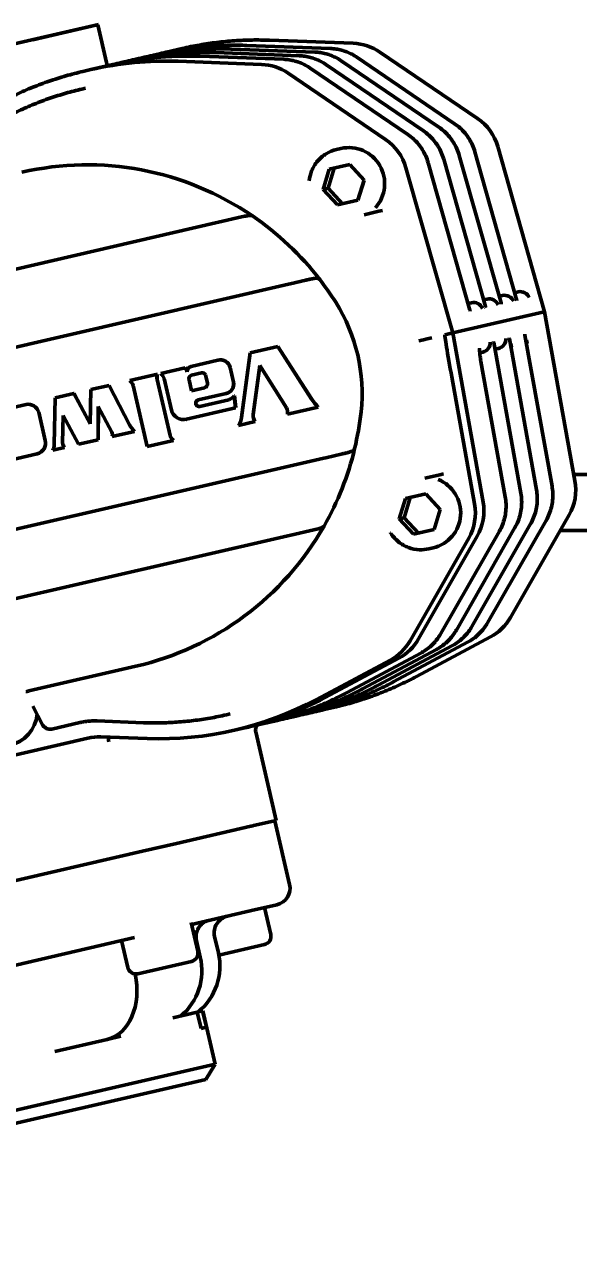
# Model space of a CAD drawing. Header units: inches. Extents: x 11 to 1621, y 11 to 1332.
# Drawn here: x 1267.43 to 1270.01, y 300.72 to 306.43 of the extents above; entities that cross this region are included whole.
import ezdxf

# ---------------------------------------------------------------- set-up
doc = ezdxf.new("R2010")
doc.units = ezdxf.units.IN
doc.header["$LTSCALE"] = 48
doc.header["$MEASUREMENT"] = 0
doc.layers.add('Dimension (ANSI)', color=7, linetype='Continuous', lineweight=25)
doc.layers.add('Visible (ANSI)', color=7, linetype='Continuous', lineweight=50)
doc.styles.add('Dimension Text', font='tahoma.ttf')
doc.dimstyles.new('ELC FT', dxfattribs={"dimscale": 48, "dimtxt": 0.12, "dimasz": 0.098425, "dimexe": 0.05, "dimexo": 0.1, "dimgap": 0.031496, "dimtad": 1, "dimdec": 5, "dimzin": 3, "dimdsep": 46, "dimlunit": 4, "dimtxsty": 'Dimension Text', "dimcen": 0.09, "dimdle": 0.5, "dimclrd": 5, "dimclre": 5, "dimclrt": 256, "dimadec": 1, "dimazin": 3, "dimtfac": 0.833333, "dimtofl": 0, "dimtmove": 0, "dimatfit": 3, "dimfxl": 0, "dimfrac": 2, "dimtolj": 1, "dimtzin": 0, "dimlwd": 25, "dimlwe": 25, "dimarcsym": 0})

# ---------------------------------------------------------------- blocks, each defined once
blk = doc.blocks.new('*D39')
at = {"layer": 'Defpoints', "color": 0, "linetype": 'Continuous', "transparency": 16777216}
for p in [(1445.072, 324.1902), (1247.197, 313.6302), (1445.072, 253.6927)]:
    blk.add_point(p, dxfattribs=at)
at = {"layer": 'Dimension (ANSI)', "color": 5, "linetype": 'Continuous', "lineweight": 25, "transparency": 16777216}
for p, q in [((1445.072, 319.3902), (1445.072, 251.2927)), ((1247.197, 308.8302), (1247.197, 251.2927)), ((1251.9214, 253.6927), (1440.3476, 253.6927))]:
    blk.add_line(p, q, dxfattribs=at)
at = {"layer": 'Dimension (ANSI)', "color": 5, "linetype": 'Continuous', "transparency": 16777216}
for points in [[(1251.9214, 254.4801), (1251.9214, 252.9053), (1247.197, 253.6927)], [(1440.3476, 254.4801), (1440.3476, 252.9053), (1445.072, 253.6927)]]:
    blk.add_solid(points, dxfattribs=at)
at = {"layer": 'Dimension (ANSI)', "linetype": 'Continuous', "lineweight": 25, "transparency": 16777216, "insert": (1346.1345, 258.8408), "char_height": 5.76, "attachment_point": 5, "style": 'Dimension Text'}
blk.add_mtext('\\A1;16\'-5 7/8"', dxfattribs=at)

msp = doc.modelspace()

# ---------------------------------------------------------------- linework, layer by layer
at = {"layer": 'Visible (ANSI)'}
for p, q in [((1267.77076, 306.434864), (1267.460318, 306.363193)), ((1267.465325, 306.364349), (1267.765752, 306.433708)), ((1267.808564, 306.257256), (1267.767722, 306.434163)), ((1267.460318, 306.363193), (1267.245118, 306.313511)), ((1268.957888, 306.347416), (1268.568699, 306.361847)), ((1268.056715, 306.298854), (1268.041694, 306.295386)), ((1268.161865, 306.32313), (1268.114297, 306.312148)), ((1268.317494, 306.303965), (1268.706684, 306.289534)), ((1268.390097, 306.320727), (1268.779287, 306.306296)), ((1268.462701, 306.337489), (1268.85189, 306.323058)), ((1269.536841, 305.997033), (1269.082066, 306.306626)), ((1267.838905, 306.248569), (1267.736259, 306.224871)), ((1267.911509, 306.265331), (1267.896487, 306.261863)), ((1267.984112, 306.282092), (1267.96909, 306.278624)), ((1268.142075, 306.263489), (1268.531265, 306.249058)), ((1268.531265, 306.249058), (1268.142075, 306.263489)), ((1268.244891, 306.287204), (1268.63408, 306.272773)), ((1268.757209, 306.232261), (1269.211984, 305.922668)), ((1268.829812, 306.249023), (1269.284587, 305.93943)), ((1268.902415, 306.265785), (1269.357191, 305.956192)), ((1268.975018, 306.282547), (1269.429794, 305.972954)), ((1267.698706, 306.216201), (1267.736259, 306.224871)), ((1268.654183, 306.208603), (1269.108959, 305.89901)), ((1269.108959, 305.89901), (1268.654183, 306.208603)), ((1267.693887, 306.134277), (1267.711412, 306.138323)), ((1268.900609, 305.857293), (1268.880581, 305.852669)), ((1269.524376, 305.841577), (1269.719031, 305.154461)), ((1269.849234, 305.096463), (1269.631187, 305.866151)), ((1268.846498, 305.760557), (1268.94158, 305.782509)), ((1268.94158, 305.782509), (1269.008295, 305.71043)), ((1269.306567, 305.791292), (1269.501221, 305.104176)), ((1269.37917, 305.808054), (1269.573825, 305.120938)), ((1269.451773, 305.824815), (1269.646428, 305.1377)), ((1268.818131, 305.666527), (1268.846498, 305.760557)), ((1268.840663, 305.671729), (1268.86903, 305.765759)), ((1269.203588, 305.767535), (1269.421663, 304.99775)), ((1269.421663, 304.99775), (1269.203588, 305.767535)), ((1268.818131, 305.666527), (1268.840663, 305.671729)), ((1268.884847, 305.594449), (1268.818131, 305.666527)), ((1268.907379, 305.599651), (1268.840663, 305.671729)), ((1269.008295, 305.71043), (1268.979929, 305.6164)), ((1268.979929, 305.6164), (1268.884847, 305.594449)), ((1269.008266, 305.548801), (1269.077323, 305.564744)), ((1269.077323, 305.564744), (1269.094848, 305.56879)), ((1265.832434, 304.936819), (1268.316773, 305.510374)), ((1268.316773, 305.510374), (1268.330353, 305.513509)), ((1268.437984, 305.538358), (1268.330353, 305.513509)), ((1268.656006, 305.225041), (1266.204423, 304.659049)), ((1268.656006, 305.225041), (1268.664078, 305.226905)), ((1268.73644, 305.243611), (1268.664078, 305.226905)), ((1269.581069, 305.155769), (1269.565008, 305.152061)), ((1269.653672, 305.172531), (1269.637611, 305.168823)), ((1269.726275, 305.189292), (1269.710214, 305.185584)), ((1269.847268, 305.096009), (1269.421663, 304.99775)), ((1269.508465, 305.139007), (1269.492404, 305.135299)), ((1269.847268, 305.096009), (1269.849234, 305.096463)), ((1269.990664, 304.309086), (1269.849234, 305.096463)), ((1269.302943, 304.970341), (1269.324486, 304.975315)), ((1269.421663, 304.99775), (1269.384109, 304.98908)), ((1269.421663, 304.99775), (1269.56311, 304.210275)), ((1269.56311, 304.210275), (1269.421663, 304.99775)), ((1269.757633, 304.987257), (1269.88389, 304.28435)), ((1268.60701, 304.935381), (1268.478193, 304.905641)), ((1268.60701, 304.935381), (1268.60726, 304.935439)), ((1268.764206, 304.689401), (1268.60701, 304.935381)), ((1268.60726, 304.935439), (1268.764456, 304.689459)), ((1269.263874, 304.961322), (1269.285418, 304.966296)), ((1269.285418, 304.966296), (1269.302943, 304.970341)), ((1269.612427, 304.953733), (1269.738684, 304.250826)), ((1269.618146, 304.921895), (1269.634207, 304.925603)), ((1269.68503, 304.970495), (1269.811287, 304.267588)), ((1269.690749, 304.938657), (1269.701797, 304.941207)), ((1269.763352, 304.955418), (1269.7744, 304.957969)), ((1268.327572, 304.870868), (1268.202592, 304.842014)), ((1268.329287, 304.871299), (1268.329538, 304.871357)), ((1268.478193, 304.905641), (1268.437636, 304.603961)), ((1269.547169, 304.905509), (1269.561604, 304.908841)), ((1269.552854, 304.864429), (1269.666081, 304.234065)), ((1268.04628, 304.805926), (1267.917173, 304.77612)), ((1268.04628, 304.805926), (1268.04653, 304.805984)), ((1268.174544, 304.835538), (1268.061821, 304.809514)), ((1268.174794, 304.835596), (1268.174544, 304.835538)), ((1268.202229, 304.841933), (1268.20248, 304.841991)), ((1268.20518, 304.801002), (1268.251336, 304.811658)), ((1268.270189, 304.803356), (1268.27941, 304.763415)), ((1268.400176, 304.768324), (1268.38442, 304.836572)), ((1268.38467, 304.836629), (1268.400426, 304.768382)), ((1268.491465, 304.618308), (1268.522414, 304.845585)), ((1268.522613, 304.84527), (1268.491715, 304.618366)), ((1268.522414, 304.845585), (1268.646992, 304.648761)), ((1267.820635, 304.753443), (1267.735574, 304.733805)), ((1267.820635, 304.753443), (1267.820886, 304.753501)), ((1267.916155, 304.569712), (1267.820635, 304.753443)), ((1267.820886, 304.753501), (1267.916405, 304.569769)), ((1267.932672, 304.753803), (1267.998503, 304.468656)), ((1268.105084, 304.520282), (1268.044956, 304.780724)), ((1268.045207, 304.780782), (1268.105334, 304.52034)), ((1268.077714, 304.785546), (1268.11159, 304.638814)), ((1268.193607, 304.779449), (1268.193356, 304.779391)), ((1268.205109, 304.728485), (1268.193356, 304.779391)), ((1268.205359, 304.728543), (1268.193607, 304.779449)), ((1268.400426, 304.768382), (1268.400176, 304.768324)), ((1269.523053, 304.201027), (1269.416752, 304.792834)), ((1267.569633, 304.695494), (1267.565113, 304.477936)), ((1267.657271, 304.715727), (1267.569633, 304.695494)), ((1267.657271, 304.715727), (1267.657521, 304.715785)), ((1267.732188, 304.573908), (1267.657271, 304.715727)), ((1267.657521, 304.715785), (1267.732199, 304.574419)), ((1267.735574, 304.733805), (1267.732188, 304.573908)), ((1268.265834, 304.742505), (1268.205109, 304.728485)), ((1268.236042, 304.686097), (1268.366617, 304.716243)), ((1268.379085, 304.687071), (1268.243067, 304.655668)), ((1268.366617, 304.716243), (1268.366868, 304.7163)), ((1268.404087, 304.704636), (1268.404337, 304.704694)), ((1268.41027, 304.648429), (1268.404087, 304.704636)), ((1268.404337, 304.704694), (1268.410521, 304.648487)), ((1267.434651, 304.664721), (1267.228725, 304.617179)), ((1267.434901, 304.664778), (1267.434651, 304.664721)), ((1267.769459, 304.500097), (1267.770715, 304.65465)), ((1267.770961, 304.654182), (1267.769709, 304.500154)), ((1267.770715, 304.65465), (1267.83347, 304.535227)), ((1268.181485, 304.59561), (1268.41027, 304.648429)), ((1268.41027, 304.648429), (1268.410521, 304.648487)), ((1268.651193, 304.619342), (1268.794947, 304.65253)), ((1268.794947, 304.65253), (1268.795197, 304.652588)), ((1267.493052, 304.629145), (1267.493302, 304.629203)), ((1267.52344, 304.497518), (1267.493052, 304.629145)), ((1267.493302, 304.629203), (1267.52369, 304.497576)), ((1267.604103, 304.485956), (1267.606598, 304.61346)), ((1267.606838, 304.613013), (1267.604354, 304.486013)), ((1267.606598, 304.61346), (1267.678835, 304.479175)), ((1268.180523, 304.595379), (1268.180774, 304.595437)), ((1268.42307, 304.566675), (1268.500828, 304.584627)), ((1268.491465, 304.618308), (1268.491715, 304.618366)), ((1268.500828, 304.584627), (1268.501078, 304.584685)), ((1267.834786, 304.515179), (1267.938765, 304.539184)), ((1267.938765, 304.539184), (1267.939015, 304.539242)), ((1268.105084, 304.520282), (1268.105334, 304.52034)), ((1267.558166, 304.451316), (1267.612711, 304.463909)), ((1267.604103, 304.485956), (1267.604354, 304.486013)), ((1267.612711, 304.463909), (1267.612961, 304.463966)), ((1267.678835, 304.479175), (1267.769459, 304.500097)), ((1267.769459, 304.500097), (1267.769709, 304.500154)), ((1267.998503, 304.468656), (1268.120553, 304.496834)), ((1268.120803, 304.496891), (1268.120553, 304.496834)), ((1266.370884, 303.84896), (1268.820964, 304.414605)), ((1267.297628, 304.391555), (1267.485388, 304.434903)), ((1267.485388, 304.434903), (1267.485638, 304.434961)), ((1268.820964, 304.414605), (1268.829874, 304.416663)), ((1268.829874, 304.416663), (1268.908058, 304.434713)), ((1269.291669, 304.321248), (1269.360726, 304.337191)), ((1269.360726, 304.337191), (1269.378251, 304.341237)), ((1272.976114, 304.337735), (1269.985518, 304.337735)), ((1269.194917, 304.137288), (1269.223283, 304.231318)), ((1269.200751, 304.226116), (1269.295833, 304.248068)), ((1269.295833, 304.248068), (1269.362549, 304.175989)), ((1269.172385, 304.132086), (1269.200751, 304.226116)), ((1269.362549, 304.175989), (1269.334182, 304.081959)), ((1269.172385, 304.132086), (1269.194917, 304.137288)), ((1269.2391, 304.060008), (1269.172385, 304.132086)), ((1269.261632, 304.06521), (1269.194917, 304.137288)), ((1269.856472, 304.124808), (1269.583439, 303.647187)), ((1269.690209, 303.672471), (1269.963242, 304.150091)), ((1268.666894, 304.05579), (1268.774525, 304.080639)), ((1269.334182, 304.081959), (1269.2391, 304.060008)), ((1269.638662, 304.074522), (1269.365629, 303.596901)), ((1269.711265, 304.091284), (1269.438233, 303.613663)), ((1269.783869, 304.108046), (1269.510836, 303.630425)), ((1273.00746, 304.077735), (1269.921879, 304.077735)), ((1266.168975, 303.4791), (1268.653314, 304.052655)), ((1268.653314, 304.052655), (1268.666894, 304.05579)), ((1269.222602, 303.563754), (1269.495635, 304.041375)), ((1269.535692, 304.050623), (1269.262659, 303.573002)), ((1269.262659, 303.573002), (1269.535692, 304.050623)), ((1269.330142, 303.996783), (1269.310113, 303.992159)), ((1269.490531, 303.556799), (1269.147056, 303.37322)), ((1269.253005, 303.397793), (1269.59648, 303.581373)), ((1269.272721, 303.506514), (1268.929247, 303.322934)), ((1269.345325, 303.523276), (1269.00185, 303.339696)), ((1269.417928, 303.540038), (1269.074453, 303.356458)), ((1267.945913, 303.444876), (1267.447104, 303.329717)), ((1268.786384, 303.289929), (1269.129859, 303.473509)), ((1269.169916, 303.482757), (1268.826441, 303.299177)), ((1268.826441, 303.299177), (1269.169916, 303.482757)), ((1267.5114, 303.172522), (1267.46524, 303.259786)), ((1268.366969, 303.218839), (1268.384493, 303.222885)), ((1268.692619, 303.21321), (1268.677598, 303.209742)), ((1268.765222, 303.229972), (1268.750201, 303.226504)), ((1268.870372, 303.254248), (1268.822804, 303.243266)), ((1267.554879, 303.152571), (1267.684251, 303.182438)), ((1267.981359, 303.182143), (1267.765329, 303.190154)), ((1268.40471, 303.146741), (1268.444767, 303.155989)), ((1268.547413, 303.179687), (1268.444767, 303.155989)), ((1268.620016, 303.196448), (1268.604994, 303.19298)), ((1265.661157, 302.634559), (1267.721992, 303.11034)), ((1267.782864, 303.116133), (1267.998894, 303.108123)), ((1268.50428, 303.1389), (1268.50428, 303.1389)), ((1268.504281, 303.138898), (1268.599371, 302.727017)), ((1268.134516, 302.619697), (1268.480273, 302.699521)), ((1268.48292, 302.700132), (1268.480273, 302.699521)), ((1268.489753, 302.70171), (1268.48292, 302.700132)), ((1268.489753, 302.70171), (1268.493906, 302.702668)), ((1268.599371, 302.727017), (1268.493906, 302.702668)), ((1268.661704, 302.428264), (1268.593068, 302.725562)), ((1267.976275, 302.583164), (1267.024449, 302.363418)), ((1268.134516, 302.619697), (1267.976275, 302.583164)), ((1267.976275, 302.583164), (1268.134516, 302.619697)), ((1268.504558, 302.311172), (1268.20504, 302.242023)), ((1268.504558, 302.311172), (1268.51134, 302.312738)), ((1268.60171, 302.333602), (1268.51134, 302.312738)), ((1268.544923, 302.320491), (1268.573707, 302.195818)), ((1268.60171, 302.333602), (1268.602695, 302.333829)), ((1268.202851, 302.251506), (1268.233823, 302.11735)), ((1267.939564, 302.180733), (1267.102552, 301.987494)), ((1268.329872, 302.10922), (1268.312159, 302.185942)), ((1267.878972, 302.166744), (1267.907755, 302.042071)), ((1268.245503, 302.089742), (1268.227791, 302.166464)), ((1268.544202, 302.148601), (1268.331914, 302.09959)), ((1268.204319, 302.070133), (1267.954972, 302.012566)), ((1268.117405, 301.807633), (1268.231404, 301.833952)), ((1268.256439, 301.839731), (1268.231404, 301.833952)), ((1268.249116, 301.757229), (1268.231404, 301.833952)), ((1268.256439, 301.839731), (1268.257639, 301.840008)), ((1268.256439, 301.839731), (1268.274152, 301.763009)), ((1268.315205, 301.590662), (1268.257639, 301.840008)), ((1267.874853, 301.721331), (1267.811354, 301.706671)), ((1268.249116, 301.757229), (1268.274152, 301.763009)), ((1267.811354, 301.706671), (1267.56809, 301.650509)), ((1266.051905, 301.068138), (1268.315205, 301.590662)), ((1268.270948, 301.519836), (1268.315205, 301.590662)), ((1266.122731, 301.023881), (1268.270948, 301.519836))]:
    msp.add_line(p, q, dxfattribs=at)
for centre, radius, start, end in [((1268.949135, 306.111358), 0.23622, 55.754535, 87.876471), ((1269.403911, 305.801765), 0.23622, 15.817032, 55.754535), ((1269.758165, 304.267324), 0.23622, 330.245465, 10.182968), ((1269.485132, 303.789703), 0.23622, 298.123529, 330.245465), ((1268.584982, 302.410551), 0.07874, 283, 13), ((1268.535346, 302.186962), 0.03937, 283.000202, 13), ((1268.195462, 302.108494), 0.03937, 283.000202, 13), ((1267.946116, 302.050927), 0.03937, 193, 282.999798)]:
    msp.add_arc(centre, radius, start, end, dxfattribs=at)
for centre, major_axis, ratio, start_param, end_param in [((1268.090513, 304.69043), (-0.354254, 1.534441), 0.99144486, 6.02138592, 6.28318531), ((1268.090513, 304.69043), (-0.354254, 1.534441), 0.99144486, 6.02138592, 6.28318531), ((1268.52353, 306.0131), (-0.053138, 0.230166), 0.99144486, 5.46288056, 6.02138592), ((1268.52353, 306.0131), (-0.053138, 0.230166), 0.99144486, 5.46288056, 6.02138592), ((1268.978306, 305.703507), (0.053138, -0.230166), 0.99144486, 1.62038638, 2.32128791), ((1268.978306, 305.703507), (-0.053138, 0.230166), 0.99144486, 4.76197904, 5.46288056), ((1267.724504, 304.403902), (-0.309972, 1.342636), 0.99144486, 5.46154552, 6.28318531), ((1268.938249, 305.694259), (-0.037639, 0.163034), 0.99144486, 3.74478406, 6.28318531), ((1267.724504, 304.403902), (0.309972, -1.342636), 0.99144486, 2.00456111, 2.31995287), ((1267.724504, 304.403902), (-0.309972, 1.342636), 0.99144486, 5.05222589, 5.14615376), ((1269.594926, 305.118562), (-0.036136, 0.021364), 0.87772138, 4.01715615, 5.53836242), ((1269.667529, 305.135324), (-0.036136, 0.021364), 0.87772138, 4.01715615, 5.53836242), ((1269.682551, 305.138792), (-0.021243, -0.035932), 0.87622731, 2.31561922, 2.44635982), ((1269.740132, 305.152086), (-0.036136, 0.021364), 0.87772138, 4.01715615, 5.53836242), ((1268.218088, 304.719883), (-0.177127, 0.767221), 0.99144486, 4.37255207, 5.05222589), ((1269.464741, 305.088507), (-0.021243, -0.035932), 0.87622731, 2.31561922, 2.44635982), ((1269.522323, 305.101801), (-0.036136, 0.021364), 0.87772138, 4.01715615, 5.53836242), ((1269.537344, 305.105269), (-0.021243, -0.035932), 0.87622731, 2.31561922, 2.44635982), ((1269.609947, 305.12203), (-0.021243, -0.035932), 0.87622731, 2.31561922, 2.44635982), ((1269.419255, 304.793412), (0.035145, -0.195668), 0.01290904, 3.14222796, 4.71302429), ((1269.645373, 304.968586), (-0.034845, 0.022983), 0.87622731, 3.83682549, 3.96756609), ((1269.717976, 304.985348), (-0.034845, 0.022983), 0.87622731, 3.83682549, 3.96756609), ((1269.557748, 304.948357), (-0.023114, -0.035043), 0.87772138, 0.74482289, 2.26602916), ((1269.57277, 304.951825), (-0.034845, 0.022983), 0.87622731, 3.83682549, 3.96756609), ((1269.630351, 304.965118), (-0.023114, -0.035043), 0.87772138, 0.74482289, 2.26602916), ((1268.339703, 304.826182), (-0.010416, 0.045117), 0.99144486, 4.71377522, 6.32170827), ((1268.339954, 304.82624), (-0.010416, 0.045117), 0.99144486, 4.71377522, 6.28318531), ((1268.088693, 304.790864), (-0.010187, 0.044124), 0.99144486, 1.00655632, 1.57171528), ((1268.088944, 304.790922), (0.010187, -0.044124), 0.99144486, 4.14814898, 4.71330794), ((1268.018242, 304.762941), (0.014433, -0.062517), 0.99144486, 1.70599163, 2.15854108), ((1268.137036, 304.802715), (0.011287, -0.04889), 0.99144486, 1.63924341, 2.05921669), ((1268.137286, 304.802773), (0.011287, -0.04889), 0.99144486, 1.66131171, 2.05921669), ((1268.207427, 304.819421), (-0.005197, 0.022513), 0.99144486, 6.26698461, 7.72424121), ((1268.208919, 304.784809), (-0.003738, 0.016193), 0.99144486, 0, 1.67798192), ((1268.209169, 304.784866), (-0.003738, 0.016193), 0.99144486, 0, 1.67798192), ((1268.207677, 304.819478), (-0.005197, 0.022513), 0.99144486, 6.26698461, 6.28318531), ((1268.254205, 304.792276), (-0.004408, 0.019091), 0.99144486, 5.08865783, 6.20253879), ((1267.897523, 304.745689), (0.008185, -0.035453), 0.99144486, 1.57079633, 2.33703542), ((1268.261761, 304.760144), (0.004072, -0.01764), 0.99144486, 0, 1.52749328), ((1268.356534, 304.759921), (0.010084, -0.043678), 0.99144486, 0, 1.53443834), ((1268.356784, 304.759979), (0.010084, -0.043678), 0.99144486, 0, 1.53443834), ((1268.353958, 304.750095), (0.015266, -0.066123), 0.99144486, 0.15378202, 0.61135295), ((1268.922554, 304.791865), (-0.042751, 0.185176), 0.99144486, 1.91548437, 2.1692063), ((1268.922804, 304.791923), (0.042751, -0.185176), 0.99144486, 5.05707702, 5.31079896), ((1267.443326, 304.612577), (-0.011891, 0.051507), 0.99144486, 4.80630353, 6.22060459), ((1267.443576, 304.612635), (-0.011891, 0.051507), 0.99144486, 4.80630353, 6.22060459), ((1268.167501, 304.651787), (0.013023, -0.056408), 0.99144486, 4.71348374, 6.30040871), ((1268.239555, 304.670883), (0.003513, -0.015214), 0.99144486, 3.14159265, 6.28318531), ((1268.239805, 304.67094), (-0.003513, 0.015214), 0.99144486, 0, 3.14159265), ((1268.616934, 304.629507), (0.008091, -0.035048), 0.99144486, 1.05912475, 1.91088804), ((1267.635941, 304.787512), (-0.309972, 1.342636), 0.99144486, 4.24643486, 4.37255207), ((1268.167751, 304.651845), (0.013023, -0.056408), 0.99144486, 0, 0.0172234), ((1268.354479, 304.615663), (0.019033, -0.082439), 0.99144486, 0.72797647, 1.20696617), ((1268.547611, 304.615817), (-0.012744, 0.0552), 0.99144486, 1.30177066, 1.92909366), ((1268.547861, 304.615875), (0.012744, -0.0552), 0.99144486, 4.44336332, 5.07068631), ((1267.811839, 304.523801), (0.005548, -0.024029), 0.99144486, 0.98842709, 1.82771897), ((1268.028236, 304.63008), (-0.028867, 0.125038), 0.99144486, 1.83577778, 2.13331212), ((1268.028487, 304.630137), (0.028867, -0.125038), 0.99144486, 4.97737044, 5.27490477), ((1268.149038, 304.532747), (-0.010366, 0.044899), 0.99144486, 1.61982106, 2.2399616), ((1268.149288, 304.532805), (0.010366, -0.044899), 0.99144486, 4.76141371, 5.38155425), ((1267.473778, 304.485191), (0.01161, -0.050288), 0.99144486, 0, 1.58706174), ((1267.474028, 304.485249), (0.01161, -0.050288), 0.99144486, 0, 1.58706174), ((1267.506609, 304.479405), (0.013271, -0.057485), 0.99144486, 0.84931078, 1.3208603), ((1267.672774, 304.500246), (-0.015915, 0.068933), 0.99144486, 1.54926273, 1.88544508), ((1267.673024, 304.500304), (0.015915, -0.068933), 0.99144486, 4.69085538, 5.02703773), ((1267.635941, 304.787512), (0.309972, -1.342636), 0.99144486, 0.82163978, 1.10484221), ((1269.292502, 304.159818), (0.037639, -0.163034), 0.99144486, 0, 2.53840125), ((1269.292502, 304.159818), (0.053138, -0.230166), 0.99144486, 0.82030475, 1.52120627), ((1269.332559, 304.169066), (0.053138, -0.230166), 0.99144486, 0.82030475, 1.52120627), ((1269.332559, 304.169066), (-0.053138, 0.230166), 0.99144486, 3.9618974, 4.66279892), ((1267.635941, 304.787512), (0.309972, -1.342636), 0.99144486, 0, 0.82163978), ((1269.01947, 303.682197), (0.053138, -0.230166), 0.99144486, 0.26179939, 0.82030475), ((1269.059527, 303.691445), (0.053138, -0.230166), 0.99144486, 0.26179939, 0.82030475), ((1269.059527, 303.691445), (0.053138, -0.230166), 0.99144486, 0.26179939, 0.82030475), ((1268.050456, 304.681182), (0.354254, -1.534441), 0.99144486, 6.02138592, 6.54498469), ((1268.090513, 304.69043), (0.354254, -1.534441), 0.99144486, 0, 0.26179939), ((1268.090513, 304.69043), (0.354254, -1.534441), 0.99144486, 0, 0.26179939), ((1267.321561, 303.240125), (0.037639, -0.163034), 0.99144486, 0, 1.22415952), ((1267.77513, 302.880174), (-0.053138, 0.230166), 0.99144486, 6.02138592, 6.28318531), ((1267.823472, 303.093363), (-0.003916, 0.039498), 0.10574538, 0.98555246, 1.58441199), ((1268.302656, 302.183748), (-0.017713, 0.076722), 0.97579968, 0, 1.57079633), ((1268.389425, 302.203781), (-0.077266, -0.017838), 0.99295987, 4.71238898, 6.28318531), ((1267.983475, 302.029248), (0.061994, -0.268527), 0.97579968, 0.46714611, 1.57079633), ((1268.059441, 302.046786), (-0.270431, -0.062434), 0.99295987, 2.03794244, 3.14159265), ((1267.74936, 301.975198), (0.061994, -0.268527), 0.71268355, 0, 1.54237138)]:
    msp.add_ellipse(centre, major_axis=major_axis, ratio=ratio, start_param=start_param, end_param=end_param, dxfattribs=at)
for points, knots in [([(1268.161865, 306.32313), (1268.188485, 306.329276), (1268.215269, 306.334718), (1268.269086, 306.344183), (1268.29612, 306.348204), (1268.350364, 306.354815), (1268.377574, 306.357405), (1268.432094, 306.361144), (1268.459405, 306.362294), (1268.514052, 306.363152), (1268.541388, 306.36286), (1268.568699, 306.361847)], [1.570796327, 1.570796327, 1.570796327, 1.570796327, 1.623156204, 1.623156204, 1.675516082, 1.675516082, 1.727875959, 1.727875959, 1.780235837, 1.780235837, 1.832595715, 1.832595715, 1.832595715, 1.832595715]), ([(1268.244891, 306.287204), (1268.217633, 306.288214), (1268.190351, 306.288506), (1268.135815, 306.28765), (1268.10856, 306.286502), (1268.054153, 306.28277), (1268.027, 306.280186), (1267.972872, 306.273589), (1267.945896, 306.269577), (1267.892194, 306.260132), (1267.865469, 306.254701), (1267.838905, 306.248569)], [4.450589593, 4.450589593, 4.450589593, 4.450589593, 4.50294947, 4.50294947, 4.555309348, 4.555309348, 4.607669225, 4.607669225, 4.660029103, 4.660029103, 4.71238898, 4.71238898, 4.71238898, 4.71238898]), ([(1268.317494, 306.303965), (1268.290236, 306.304976), (1268.262954, 306.305268), (1268.208418, 306.304411), (1268.181163, 306.303264), (1268.126756, 306.299532), (1268.099603, 306.296948), (1268.045475, 306.290351), (1268.018499, 306.286338), (1267.964797, 306.276894), (1267.938072, 306.271463), (1267.911509, 306.265331)], [4.450589593, 4.450589593, 4.450589593, 4.450589593, 4.50294947, 4.50294947, 4.555309348, 4.555309348, 4.607669225, 4.607669225, 4.660029103, 4.660029103, 4.71238898, 4.71238898, 4.71238898, 4.71238898]), ([(1268.390097, 306.320727), (1268.362839, 306.321738), (1268.335558, 306.322029), (1268.281021, 306.321173), (1268.253766, 306.320025), (1268.199359, 306.316294), (1268.172207, 306.31371), (1268.118078, 306.307113), (1268.091102, 306.3031), (1268.037401, 306.293656), (1268.010675, 306.288225), (1267.984112, 306.282092)], [4.450589593, 4.450589593, 4.450589593, 4.450589593, 4.50294947, 4.50294947, 4.555309348, 4.555309348, 4.607669225, 4.607669225, 4.660029103, 4.660029103, 4.71238898, 4.71238898, 4.71238898, 4.71238898]), ([(1268.041694, 306.295386), (1268.033881, 306.293582), (1268.026082, 306.291718), (1268.01652, 306.289353), (1268.014743, 306.288911), (1268.012966, 306.288465)], [4.7123889804, 4.7123889804, 4.7123889804, 4.7123889804, 4.7277888085, 4.7277888085, 4.73130696, 4.73130696, 4.73130696, 4.73130696]), ([(1268.462701, 306.337489), (1268.435443, 306.3385), (1268.408161, 306.338791), (1268.353624, 306.337935), (1268.32637, 306.336787), (1268.271962, 306.333056), (1268.24481, 306.330472), (1268.190681, 306.323875), (1268.163705, 306.319862), (1268.110004, 306.310418), (1268.083278, 306.304987), (1268.056715, 306.298854)], [4.450589593, 4.450589593, 4.450589593, 4.450589593, 4.50294947, 4.50294947, 4.555309348, 4.555309348, 4.607669225, 4.607669225, 4.660029103, 4.660029103, 4.71238898, 4.71238898, 4.71238898, 4.71238898]), ([(1268.114297, 306.312148), (1268.106484, 306.310344), (1268.098685, 306.30848), (1268.089123, 306.306115), (1268.087346, 306.305672), (1268.085569, 306.305226)], [4.7123889804, 4.7123889804, 4.7123889804, 4.7123889804, 4.7277888085, 4.7277888085, 4.73130696, 4.73130696, 4.73130696, 4.73130696]), ([(1268.829812, 306.249023), (1268.822566, 306.253956), (1268.815046, 306.258482), (1268.799553, 306.266666), (1268.791579, 306.270323), (1268.775275, 306.276722), (1268.766946, 306.279464), (1268.750036, 306.283996), (1268.741455, 306.285787), (1268.72415, 306.288394), (1268.715425, 306.28921), (1268.706684, 306.289534)], [3.892084232, 3.892084232, 3.892084232, 3.892084232, 4.003785304, 4.003785304, 4.115486376, 4.115486376, 4.227187448, 4.227187448, 4.33888852, 4.33888852, 4.450589593, 4.450589593, 4.450589593, 4.450589593]), ([(1268.902415, 306.265785), (1268.895169, 306.270717), (1268.88765, 306.275244), (1268.872156, 306.283428), (1268.864182, 306.287085), (1268.847878, 306.293484), (1268.839549, 306.296226), (1268.822639, 306.300758), (1268.814058, 306.302548), (1268.796753, 306.305156), (1268.788029, 306.305972), (1268.779287, 306.306296)], [3.892084232, 3.892084232, 3.892084232, 3.892084232, 4.003785304, 4.003785304, 4.115486376, 4.115486376, 4.227187448, 4.227187448, 4.33888852, 4.33888852, 4.450589593, 4.450589593, 4.450589593, 4.450589593]), ([(1268.975018, 306.282547), (1268.967773, 306.287479), (1268.960253, 306.292006), (1268.944759, 306.30019), (1268.936785, 306.303847), (1268.920482, 306.310246), (1268.912152, 306.312987), (1268.895242, 306.317519), (1268.886662, 306.31931), (1268.869356, 306.321917), (1268.860632, 306.322734), (1268.85189, 306.323058)], [3.892084232, 3.892084232, 3.892084232, 3.892084232, 4.003785304, 4.003785304, 4.115486376, 4.115486376, 4.227187448, 4.227187448, 4.33888852, 4.33888852, 4.450589593, 4.450589593, 4.450589593, 4.450589593]), ([(1267.808573, 306.257229), (1267.809534, 306.253063), (1267.81121, 306.249), (1267.813953, 306.24458), (1267.814471, 306.243807), (1267.815017, 306.243054)], [0, 0, 0, 0, 0.0329906378, 0.0329906378, 0.0401420188, 0.0401420188, 0.0401420188, 0.0401420188]), ([(1267.896487, 306.261863), (1267.888675, 306.260059), (1267.880876, 306.258194), (1267.871314, 306.25583), (1267.869536, 306.255387), (1267.86776, 306.254941)], [4.7123889808, 4.7123889808, 4.7123889808, 4.7123889808, 4.7277888088, 4.7277888088, 4.73130696, 4.73130696, 4.73130696, 4.73130696]), ([(1267.96909, 306.278624), (1267.961278, 306.276821), (1267.953479, 306.274956), (1267.943917, 306.272592), (1267.94214, 306.272149), (1267.940363, 306.271703)], [4.7123889804, 4.7123889804, 4.7123889804, 4.7123889804, 4.7277888085, 4.7277888085, 4.73130696, 4.73130696, 4.73130696, 4.73130696]), ([(1268.757209, 306.232261), (1268.749963, 306.237194), (1268.742443, 306.24172), (1268.72695, 306.249904), (1268.718975, 306.253562), (1268.702672, 306.25996), (1268.694343, 306.262702), (1268.677433, 306.267234), (1268.668852, 306.269025), (1268.651547, 306.271632), (1268.642822, 306.272449), (1268.63408, 306.272773)], [3.892084232, 3.892084232, 3.892084232, 3.892084232, 4.003785304, 4.003785304, 4.115486376, 4.115486376, 4.227187448, 4.227187448, 4.33888852, 4.33888852, 4.450589593, 4.450589593, 4.450589593, 4.450589593]), ([(1267.698706, 306.216201), (1267.672148, 306.21007), (1267.645753, 306.203237), (1267.593357, 306.188187), (1267.567358, 306.179971), (1267.515827, 306.162175), (1267.490295, 306.152597), (1267.439769, 306.132104), (1267.414774, 306.121191), (1267.365392, 306.098058), (1267.341004, 306.085838), (1267.316952, 306.072983)], [4.712388982, 4.712388982, 4.712388982, 4.712388982, 4.764748859, 4.764748859, 4.817108737, 4.817108737, 4.869468614, 4.869468614, 4.921828491, 4.921828491, 4.974188368, 4.974188368, 4.974188368, 4.974188368]), ([(1267.693887, 306.134277), (1267.668657, 306.128452), (1267.64358, 306.121961), (1267.593804, 306.107664), (1267.569105, 306.099858), (1267.520149, 306.082952), (1267.495894, 306.073852), (1267.447893, 306.054384), (1267.424148, 306.044016), (1267.377235, 306.02204), (1267.354066, 306.010431), (1267.331216, 305.998219)], [4.712388983, 4.712388983, 4.712388983, 4.712388983, 4.76474886, 4.76474886, 4.817108737, 4.817108737, 4.869468614, 4.869468614, 4.921828491, 4.921828491, 4.974188368, 4.974188368, 4.974188368, 4.974188368]), ([(1269.451773, 305.824815), (1269.448769, 305.83542), (1269.445027, 305.845815), (1269.436138, 305.865984), (1269.430992, 305.875758), (1269.419396, 305.894494), (1269.412946, 305.903456), (1269.398866, 305.920393), (1269.391236, 305.928367), (1269.374945, 305.943172), (1269.366284, 305.950002), (1269.357191, 305.956192)], [3.191182709, 3.191182709, 3.191182709, 3.191182709, 3.331363014, 3.331363014, 3.471543318, 3.471543318, 3.611723623, 3.611723623, 3.751903927, 3.751903927, 3.892084232, 3.892084232, 3.892084232, 3.892084232]), ([(1269.524376, 305.841577), (1269.521372, 305.852182), (1269.51763, 305.862577), (1269.508742, 305.882746), (1269.503596, 305.89252), (1269.492, 305.911256), (1269.485549, 305.920218), (1269.471469, 305.937154), (1269.46384, 305.945129), (1269.447548, 305.959933), (1269.438887, 305.966763), (1269.429794, 305.972954)], [3.191182709, 3.191182709, 3.191182709, 3.191182709, 3.331363014, 3.331363014, 3.471543318, 3.471543318, 3.611723623, 3.611723623, 3.751903927, 3.751903927, 3.892084232, 3.892084232, 3.892084232, 3.892084232]), ([(1269.306567, 305.791292), (1269.303562, 305.801897), (1269.29982, 305.812292), (1269.290932, 305.832461), (1269.285786, 305.842235), (1269.27419, 305.860971), (1269.26774, 305.869933), (1269.25366, 305.886869), (1269.24603, 305.894844), (1269.229739, 305.909648), (1269.221077, 305.916478), (1269.211984, 305.922668)], [3.191182709, 3.191182709, 3.191182709, 3.191182709, 3.331363014, 3.331363014, 3.471543318, 3.471543318, 3.611723623, 3.611723623, 3.751903927, 3.751903927, 3.892084232, 3.892084232, 3.892084232, 3.892084232]), ([(1269.37917, 305.808054), (1269.376166, 305.818658), (1269.372423, 305.829053), (1269.363535, 305.849223), (1269.358389, 305.858997), (1269.346793, 305.877733), (1269.340343, 305.886694), (1269.326263, 305.903631), (1269.318633, 305.911605), (1269.302342, 305.92641), (1269.29368, 305.93324), (1269.284587, 305.93943)], [3.191182709, 3.191182709, 3.191182709, 3.191182709, 3.331363014, 3.331363014, 3.471543318, 3.471543318, 3.611723623, 3.611723623, 3.751903927, 3.751903927, 3.892084232, 3.892084232, 3.892084232, 3.892084232]), ([(1268.880581, 305.852669), (1268.863331, 305.848687), (1268.846731, 305.841907), (1268.816496, 305.82344), (1268.802869, 305.811753), (1268.779951, 305.784646), (1268.770671, 305.769224), (1268.758133, 305.738036), (1268.754324, 305.722497), (1268.752759, 305.706731)], [4.71238898, 4.71238898, 4.71238898, 4.71238898, 5.03124213, 5.03124213, 5.35032609, 5.35032609, 5.67000512, 5.67000512, 5.95472626, 5.95472626, 5.95472626, 5.95472626]), ([(1268.437984, 305.538358), (1268.442495, 305.539399), (1268.446859, 305.540394), (1268.455525, 305.542285), (1268.459747, 305.543164), (1268.471081, 305.545189), (1268.476422, 305.545725), (1268.482186, 305.545346), (1268.48369, 305.545114), (1268.485592, 305.544558), (1268.486177, 305.544353), (1268.487234, 305.543871), (1268.487709, 305.543612), (1268.488159, 305.543305)], [0, 0, 0, 0, 0.039974382, 0.039974382, 0.0817274, 0.0817274, 0.155299641, 0.155299641, 0.183643042, 0.183643042, 0.195192629, 0.195192629, 0.204789458, 0.204789458, 0.204789458, 0.204789458]), ([(1268.802098, 305.247057), (1268.801462, 305.24788), (1268.800748, 305.24857), (1268.799436, 305.24963), (1268.798827, 305.250023), (1268.797057, 305.251018), (1268.795979, 305.251422), (1268.792744, 305.252371), (1268.790607, 305.25261), (1268.783959, 305.252831), (1268.779188, 305.252294), (1268.768518, 305.250617), (1268.762642, 305.249441), (1268.750165, 305.246761), (1268.743517, 305.245245), (1268.73644, 305.243611)], [0, 0, 0, 0, 0.00007804247, 0.00007804247, 0.00015608494, 0.00015608494, 0.00031216988, 0.00031216988, 0.00062433976, 0.00062433976, 0.00124867952, 0.00124867952, 0.00187301928, 0.00187301928, 0.00249735384, 0.00249735384, 0.00249735384, 0.00249735384]), ([(1269.546484, 304.925775), (1269.546484, 304.925775), (1269.546484, 304.925774), (1269.546481, 304.925745), (1269.546438, 304.92535), (1269.546357, 304.923878), (1269.546322, 304.922626), (1269.546335, 304.918979), (1269.546419, 304.916289), (1269.546821, 304.909352), (1269.547199, 304.904801), (1269.548311, 304.894222), (1269.549112, 304.887932), (1269.550882, 304.875923), (1269.551827, 304.870143), (1269.552854, 304.864429)], [0.137522246, 0.137522246, 0.137522246, 0.137522246, 0.138263368, 0.138263368, 0.157103625, 0.157103625, 0.181454746, 0.181454746, 0.215557156, 0.215557156, 0.259230073, 0.259230073, 0.31032443, 0.31032443, 0.354562523, 0.354562523, 0.354562523, 0.354562523]), ([(1268.908058, 304.434713), (1268.914346, 304.436164), (1268.920314, 304.437561), (1268.931877, 304.440419), (1268.937346, 304.441856), (1268.950343, 304.445881), (1268.955475, 304.448205), (1268.960496, 304.452094), (1268.961727, 304.453399), (1268.96303, 304.455366), (1268.963423, 304.456049), (1268.963901, 304.457149), (1268.964033, 304.457488), (1268.964263, 304.458175), (1268.964361, 304.458512), (1268.964444, 304.458857)], [-0.118557796, -0.118557796, -0.118557796, -0.118557796, -0.095694535, -0.095694535, -0.071261261, -0.071261261, -0.031383497, -0.031383497, -0.013011579, -0.013011579, -0.005674701, -0.005674701, -0.002706782, -0.002706782, 0, 0, 0, 0]), ([(1269.638662, 304.074522), (1269.644121, 304.084072), (1269.648912, 304.094008), (1269.657065, 304.114456), (1269.660427, 304.124968), (1269.665657, 304.146362), (1269.667526, 304.157245), (1269.669735, 304.179168), (1269.670076, 304.190208), (1269.669223, 304.212233), (1269.668029, 304.223216), (1269.666081, 304.234065)], [2.391101075, 2.391101075, 2.391101075, 2.391101075, 2.53128138, 2.53128138, 2.671461684, 2.671461684, 2.811641989, 2.811641989, 2.951822294, 2.951822294, 3.092002598, 3.092002598, 3.092002598, 3.092002598]), ([(1269.711265, 304.091284), (1269.716725, 304.100834), (1269.721515, 304.110769), (1269.729668, 304.131217), (1269.73303, 304.141729), (1269.73826, 304.163124), (1269.740129, 304.174006), (1269.742338, 304.19593), (1269.742679, 304.20697), (1269.741826, 304.228995), (1269.740633, 304.239978), (1269.738684, 304.250826)], [2.391101075, 2.391101075, 2.391101075, 2.391101075, 2.53128138, 2.53128138, 2.671461684, 2.671461684, 2.811641989, 2.811641989, 2.951822294, 2.951822294, 3.092002598, 3.092002598, 3.092002598, 3.092002598]), ([(1269.783869, 304.108046), (1269.789328, 304.117596), (1269.794119, 304.127531), (1269.802271, 304.147979), (1269.805633, 304.158491), (1269.810864, 304.179886), (1269.812732, 304.190768), (1269.814942, 304.212691), (1269.815282, 304.223732), (1269.814429, 304.245756), (1269.813236, 304.25674), (1269.811287, 304.267588)], [2.391101075, 2.391101075, 2.391101075, 2.391101075, 2.53128138, 2.53128138, 2.671461684, 2.671461684, 2.811641989, 2.811641989, 2.951822294, 2.951822294, 3.092002598, 3.092002598, 3.092002598, 3.092002598]), ([(1269.856472, 304.124808), (1269.861931, 304.134357), (1269.866722, 304.144293), (1269.874875, 304.164741), (1269.878236, 304.175253), (1269.883467, 304.196648), (1269.885336, 304.20753), (1269.887545, 304.229453), (1269.887885, 304.240494), (1269.887032, 304.262518), (1269.885839, 304.273502), (1269.88389, 304.28435)], [2.391101075, 2.391101075, 2.391101075, 2.391101075, 2.53128138, 2.53128138, 2.671461684, 2.671461684, 2.811641989, 2.811641989, 2.951822294, 2.951822294, 3.092002598, 3.092002598, 3.092002598, 3.092002598]), ([(1268.821791, 304.098188), (1268.821519, 304.097711), (1268.821203, 304.097268), (1268.820458, 304.096365), (1268.820018, 304.095921), (1268.818538, 304.094579), (1268.817274, 304.093706), (1268.812255, 304.090852), (1268.80725, 304.089004), (1268.796228, 304.085869), (1268.792042, 304.084806), (1268.783409, 304.082703), (1268.779044, 304.081682), (1268.774525, 304.080639)], [0.0000001656, 0.0000001656, 0.0000001656, 0.0000001656, 0.0041949019, 0.0041949019, 0.0092505704, 0.0092505704, 0.0216777036, 0.0216777036, 0.0534882165, 0.0534882165, 0.0717226775, 0.0717226775, 0.0891758488, 0.0891758488, 0.0891758488, 0.0891758488]), ([(1269.131253, 304.067295), (1269.131861, 304.066308), (1269.13248, 304.065328), (1269.142796, 304.049355), (1269.154889, 304.035918), (1269.182658, 304.013558), (1269.198323, 304.00463), (1269.231627, 303.992192), (1269.249257, 303.988673), (1269.281465, 303.987511), (1269.296004, 303.988902), (1269.310113, 303.992159)], [6.61164435, 6.61164435, 6.61164435, 6.61164435, 6.63247646, 6.63247646, 6.95334905, 6.95334905, 7.27361998, 7.27361998, 7.59317452, 7.59317452, 7.85398163, 7.85398163, 7.85398163, 7.85398163]), ([(1269.345325, 303.523276), (1269.35304, 303.527399), (1269.360523, 303.531958), (1269.374934, 303.541887), (1269.381861, 303.547258), (1269.395073, 303.558745), (1269.401358, 303.56486), (1269.413206, 303.577758), (1269.41877, 303.584541), (1269.429108, 303.598689), (1269.433882, 303.606053), (1269.438233, 303.613663)], [1.832595715, 1.832595715, 1.832595715, 1.832595715, 1.944296787, 1.944296787, 2.055997859, 2.055997859, 2.167698931, 2.167698931, 2.279400003, 2.279400003, 2.391101075, 2.391101075, 2.391101075, 2.391101075]), ([(1269.417928, 303.540038), (1269.425643, 303.544161), (1269.433126, 303.54872), (1269.447537, 303.558649), (1269.454465, 303.56402), (1269.467677, 303.575506), (1269.473961, 303.581622), (1269.48581, 303.59452), (1269.491373, 303.601303), (1269.501711, 303.61545), (1269.506486, 303.622815), (1269.510836, 303.630425)], [1.832595715, 1.832595715, 1.832595715, 1.832595715, 1.944296787, 1.944296787, 2.055997859, 2.055997859, 2.167698931, 2.167698931, 2.279400003, 2.279400003, 2.391101075, 2.391101075, 2.391101075, 2.391101075]), ([(1269.490531, 303.556799), (1269.498246, 303.560923), (1269.50573, 303.565481), (1269.520141, 303.575411), (1269.527068, 303.580782), (1269.54028, 303.592268), (1269.546564, 303.598384), (1269.558413, 303.611282), (1269.563977, 303.618065), (1269.574315, 303.632212), (1269.579089, 303.639577), (1269.583439, 303.647187)], [1.832595715, 1.832595715, 1.832595715, 1.832595715, 1.944296787, 1.944296787, 2.055997859, 2.055997859, 2.167698931, 2.167698931, 2.279400003, 2.279400003, 2.391101075, 2.391101075, 2.391101075, 2.391101075]), ([(1269.272721, 303.506514), (1269.280436, 303.510638), (1269.28792, 303.515196), (1269.302331, 303.525126), (1269.309258, 303.530496), (1269.32247, 303.541983), (1269.328755, 303.548098), (1269.340603, 303.560996), (1269.346167, 303.567779), (1269.356505, 303.581927), (1269.361279, 303.589292), (1269.365629, 303.596901)], [1.832595715, 1.832595715, 1.832595715, 1.832595715, 1.944296787, 1.944296787, 2.055997859, 2.055997859, 2.167698931, 2.167698931, 2.279400003, 2.279400003, 2.391101075, 2.391101075, 2.391101075, 2.391101075]), ([(1268.765222, 303.229972), (1268.791786, 303.236105), (1268.818187, 303.242939), (1268.870594, 303.257992), (1268.896599, 303.26621), (1268.948141, 303.28401), (1268.973678, 303.29359), (1269.024215, 303.314087), (1269.049214, 303.325003), (1269.098607, 303.34814), (1269.123, 303.360362), (1269.147056, 303.37322)], [1.570796327, 1.570796327, 1.570796327, 1.570796327, 1.623156204, 1.623156204, 1.675516082, 1.675516082, 1.727875959, 1.727875959, 1.780235837, 1.780235837, 1.832595715, 1.832595715, 1.832595715, 1.832595715]), ([(1269.253005, 303.397793), (1269.228902, 303.38491), (1269.20446, 303.372664), (1269.154968, 303.34948), (1269.129917, 303.338541), (1269.079275, 303.318002), (1269.053684, 303.308401), (1269.002031, 303.290564), (1268.97597, 303.282328), (1268.923451, 303.267243), (1268.896993, 303.260394), (1268.870372, 303.254248)], [4.450589593, 4.450589593, 4.450589593, 4.450589593, 4.502949557, 4.502949557, 4.555309522, 4.555309522, 4.607669487, 4.607669487, 4.660029452, 4.660029452, 4.712388982, 4.712388982, 4.712388982, 4.712388982]), ([(1267.440069, 303.327596), (1267.43834, 303.326932), (1267.436691, 303.326538), (1267.43505, 303.326382), (1267.43494, 303.326373), (1267.43483, 303.326365)], [0.000006708, 0.000006708, 0.000006708, 0.000006708, 0.0160967128, 0.0160967128, 0.0172640248, 0.0172640248, 0.0172640248, 0.0172640248]), ([(1267.447104, 303.329717), (1267.44632, 303.329536), (1267.445546, 303.329341), (1267.443111, 303.328674), (1267.441526, 303.328155), (1267.440071, 303.327597)], [-0.2418083512, -0.2418083512, -0.2418083512, -0.2418083512, -0.2356154016, -0.2356154016, -0.2220018666, -0.2220018666, -0.2220018666, -0.2220018666]), ([(1268.547413, 303.179687), (1268.573976, 303.185819), (1268.600378, 303.192654), (1268.652784, 303.207706), (1268.678789, 303.215925), (1268.730331, 303.233724), (1268.755869, 303.243305), (1268.806405, 303.263801), (1268.831405, 303.274717), (1268.880797, 303.297855), (1268.90519, 303.310077), (1268.929247, 303.322934)], [1.570796327, 1.570796327, 1.570796327, 1.570796327, 1.623156204, 1.623156204, 1.675516082, 1.675516082, 1.727875959, 1.727875959, 1.780235837, 1.780235837, 1.832595715, 1.832595715, 1.832595715, 1.832595715]), ([(1268.620016, 303.196448), (1268.646579, 303.202581), (1268.672981, 303.209415), (1268.725387, 303.224468), (1268.751392, 303.232687), (1268.802935, 303.250486), (1268.828472, 303.260067), (1268.879009, 303.280563), (1268.904008, 303.291479), (1268.9534, 303.314617), (1268.977793, 303.326838), (1269.00185, 303.339696)], [1.570796325, 1.570796325, 1.570796325, 1.570796325, 1.623156203, 1.623156203, 1.675516081, 1.675516081, 1.727875959, 1.727875959, 1.780235837, 1.780235837, 1.832595715, 1.832595715, 1.832595715, 1.832595715]), ([(1268.692619, 303.21321), (1268.719182, 303.219343), (1268.745584, 303.226177), (1268.79799, 303.24123), (1268.823996, 303.249449), (1268.875538, 303.267248), (1268.901075, 303.276828), (1268.951612, 303.297325), (1268.976611, 303.308241), (1269.026004, 303.331379), (1269.050397, 303.3436), (1269.074453, 303.356458)], [1.570796325, 1.570796325, 1.570796325, 1.570796325, 1.623156203, 1.623156203, 1.675516081, 1.675516081, 1.727875959, 1.727875959, 1.780235837, 1.780235837, 1.832595715, 1.832595715, 1.832595715, 1.832595715]), ([(1267.981359, 303.182143), (1268.007249, 303.181183), (1268.033162, 303.180907), (1268.084962, 303.18172), (1268.110848, 303.18281), (1268.162525, 303.186354), (1268.188315, 303.188809), (1268.239727, 303.195074), (1268.265349, 303.198886), (1268.316355, 303.207856), (1268.341738, 303.213014), (1268.366969, 303.218839)], [1.308996939, 1.308996939, 1.308996939, 1.308996939, 1.361356817, 1.361356817, 1.413716694, 1.413716694, 1.466076572, 1.466076572, 1.518436449, 1.518436449, 1.570796327, 1.570796327, 1.570796327, 1.570796327]), ([(1268.721347, 303.220132), (1268.723522, 303.220591), (1268.725697, 303.221054), (1268.735326, 303.223128), (1268.74277, 303.224788), (1268.750201, 303.226504)], [1.5518783472, 1.5518783472, 1.5518783472, 1.5518783472, 1.5561490525, 1.5561490525, 1.5707963265, 1.5707963265, 1.5707963265, 1.5707963265]), ([(1268.79395, 303.236894), (1268.795742, 303.237272), (1268.797534, 303.237653), (1268.807165, 303.239719), (1268.814991, 303.241462), (1268.822804, 303.243266)], [1.5518783472, 1.5518783472, 1.5518783472, 1.5518783472, 1.5553964981, 1.5553964981, 1.5707963261, 1.5707963261, 1.5707963261, 1.5707963261]), ([(1267.5114, 303.172522), (1267.513, 303.169497), (1267.514995, 303.166681), (1267.519648, 303.161654), (1267.522304, 303.159445), (1267.528104, 303.155786), (1267.531245, 303.154338), (1267.537802, 303.152307), (1267.541216, 303.151724), (1267.548081, 303.15147), (1267.551531, 303.151798), (1267.554879, 303.152571)], [0.26179939, 0.26179939, 0.26179939, 0.26179939, 0.52359878, 0.52359878, 0.78539816, 0.78539816, 1.04719755, 1.04719755, 1.30899694, 1.30899694, 1.57079633, 1.57079633, 1.57079633, 1.57079633]), ([(1267.765329, 303.190154), (1267.759885, 303.190356), (1267.754436, 303.190414), (1267.743544, 303.190243), (1267.738101, 303.190014), (1267.727235, 303.189268), (1267.721813, 303.188752), (1267.711003, 303.187435), (1267.705616, 303.186634), (1267.694892, 303.184748), (1267.689555, 303.183663), (1267.684251, 303.182438)], [4.450589593, 4.450589593, 4.450589593, 4.450589593, 4.50294947, 4.50294947, 4.555309348, 4.555309348, 4.607669225, 4.607669225, 4.660029103, 4.660029103, 4.71238898, 4.71238898, 4.71238898, 4.71238898]), ([(1268.511312, 303.171352), (1268.510211, 303.169919), (1268.509113, 303.168281), (1268.506722, 303.163944), (1268.505505, 303.161047), (1268.503861, 303.155029), (1268.503382, 303.151903), (1268.503205, 303.145461), (1268.50354, 303.142108), (1268.50428, 303.1389)], [0.552792315, 0.552792315, 0.552792315, 0.552792315, 0.575107023, 0.575107023, 0.605902884, 0.605902884, 0.634843315, 0.634843315, 0.665034146, 0.665034146, 0.665034146, 0.665034146])]:
    msp.add_open_spline(points, degree=3, knots=knots, dxfattribs=at)
for points in [[(1268.648743, 303.20337), (1268.658381, 303.205402), (1268.668, 303.207526), (1268.677598, 303.209742)], [(1268.57614, 303.186608), (1268.585778, 303.188641), (1268.595397, 303.190765), (1268.604994, 303.19298)]]:
    msp.add_open_spline(points, degree=3, dxfattribs=at)

# ---------------------------------------------------------------- dimensions: what is measured, and where the dimension line sits
at = {"layer": 'Dimension (ANSI)', "color": 5, "linetype": 'Continuous', "lineweight": 25, "true_color": 0x0000ff}
dim = msp.add_linear_dim(base=(1445.071979, 253.692735), p1=(1247.196979, 313.630235), p2=(1445.071979, 324.190163), angle=180, dimstyle='ELC FT', override={"dimgap": 0.031496, "dimdec": 5, "dimlfac": 1, "dimtol": 0, "dimlim": 0, "dimtp": 0, "dimtm": 0, "dimtdec": 2, "dimatfit": 1}, dxfattribs=at)
dim.commit()
dim.dimension.update_dxf_attribs({"geometry": '*D39', "text_midpoint": (1346.134479, 253.692735), "dimtype": 160})

doc.saveas('drawing.dxf')
